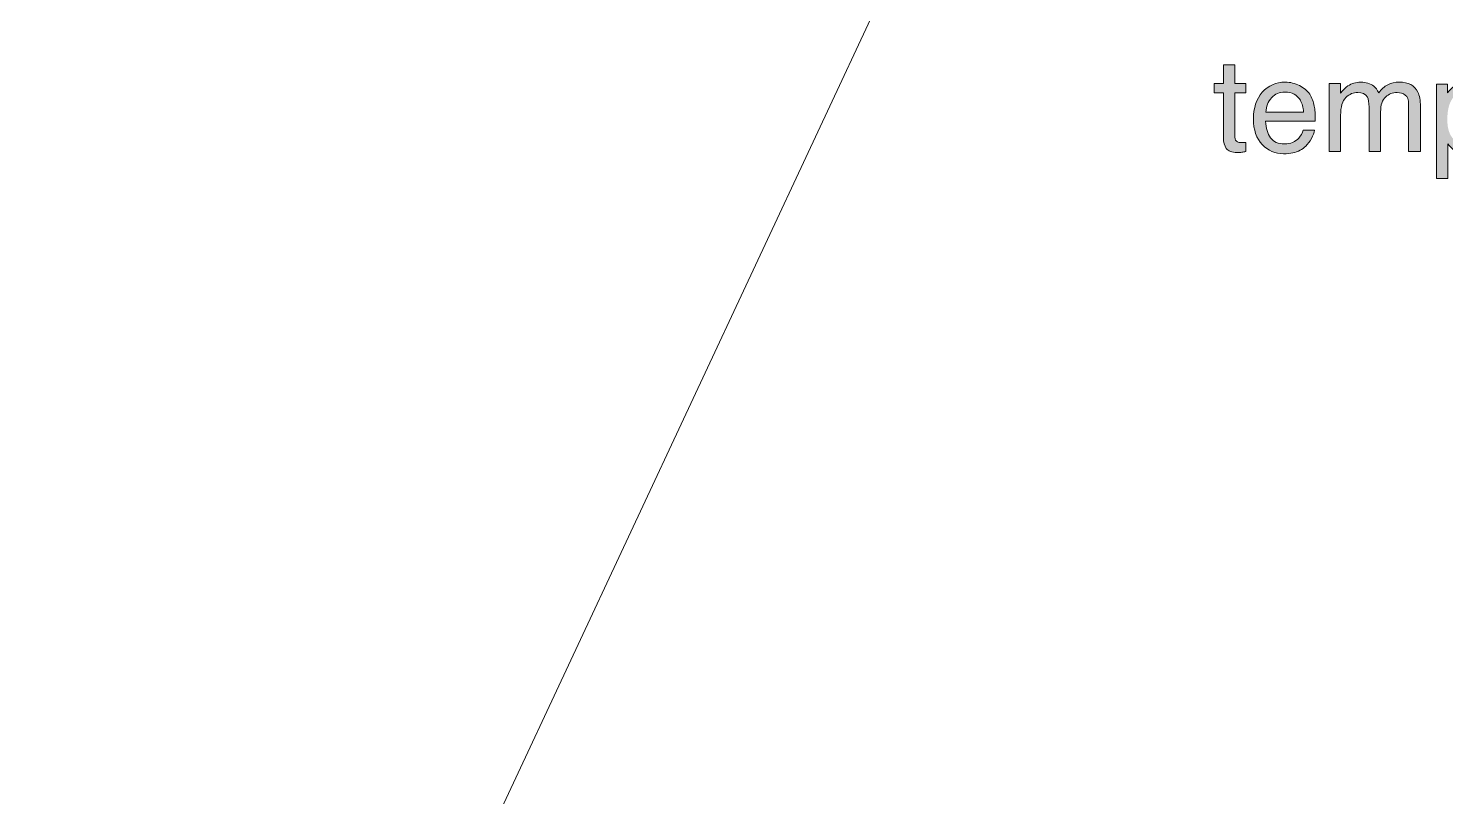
# Model space of a CAD drawing. Header units: millimetres. Extents: x 5.6 to 101.1, y 33.8 to 120.6.
# Drawn here: x 62.55 to 81.84, y 67.41 to 77.87 of the extents above; entities that cross this region are included whole.
import ezdxf

# ---------------------------------------------------------------- set-up
doc = ezdxf.new("R2010")
doc.units = ezdxf.units.MM
doc.layers.add('Hextension Extended', color=7, linetype='Continuous')
doc.layers.add('Text and Guidance', color=7, linetype='Continuous')

msp = doc.modelspace()

# ---------------------------------------------------------------- hatches: boundary and pattern name
at = {"layer": 'Text and Guidance', "true_color": 0x5994dc, "transparency": 33554687}
h = msp.add_hatch(color=153, dxfattribs=at)
edge = h.paths.add_edge_path(flags=0)
edge.add_spline(control_points=[(78.816, 77.373), (78.816, 77.373), (78.973, 77.373), (78.973, 77.373), (78.973, 77.373), (78.973, 77.116), (78.973, 77.116), (78.973, 77.116), (79.12, 77.116), (79.12, 77.116), (79.12, 77.116), (79.12, 76.989), (79.12, 76.989), (79.12, 76.989), (78.973, 76.989), (78.973, 76.989), (78.973, 76.989), (78.973, 76.387), (78.973, 76.387), (78.973, 76.355), (78.984, 76.333), (79.006, 76.323), (79.018, 76.316), (79.038, 76.313), (79.066, 76.313), (79.066, 76.313), (79.09, 76.314), (79.09, 76.314), (79.09, 76.314), (79.12, 76.316), (79.12, 76.316), (79.12, 76.316), (79.12, 76.193), (79.12, 76.193), (79.103, 76.188), (79.084, 76.184), (79.065, 76.182), (79.046, 76.18), (79.025, 76.179), (79.002, 76.179), (78.93, 76.179), (78.881, 76.197), (78.855, 76.234), (78.829, 76.271), (78.816, 76.319), (78.816, 76.379), (78.816, 76.379), (78.816, 76.989), (78.816, 76.989), (78.816, 76.989), (78.691, 76.989), (78.691, 76.989), (78.691, 76.989), (78.691, 77.116), (78.691, 77.116), (78.691, 77.116), (78.816, 77.116), (78.816, 77.116), (78.816, 77.116), (78.816, 77.373), (78.816, 77.373)], knot_values=[0, 0, 0, 0, 1, 1, 1, 2, 2, 2, 3, 3, 3, 4, 4, 4, 5, 5, 5, 6, 6, 6, 7, 7, 7, 8, 8, 8, 9, 9, 9, 10, 10, 10, 11, 11, 11, 12, 12, 12, 13, 13, 13, 14, 14, 14, 15, 15, 15, 16, 16, 16, 17, 17, 17, 18, 18, 18, 19, 19, 19, 20, 20, 20, 20], degree=3, periodic=1)
h = msp.add_hatch(color=153, dxfattribs=at)
edge = h.paths.add_edge_path(flags=0)
edge.add_spline(control_points=[(79.66, 77.136), (79.725, 77.136), (79.788, 77.121), (79.85, 77.09), (79.911, 77.06), (79.958, 77.02), (79.99, 76.971), (80.021, 76.925), (80.042, 76.87), (80.052, 76.808), (80.061, 76.766), (80.066, 76.698), (80.066, 76.605), (80.066, 76.605), (79.39, 76.605), (79.39, 76.605), (79.393, 76.511), (79.415, 76.436), (79.456, 76.38), (79.498, 76.323), (79.562, 76.295), (79.648, 76.295), (79.729, 76.295), (79.794, 76.322), (79.842, 76.375), (79.87, 76.406), (79.889, 76.442), (79.901, 76.483), (79.901, 76.483), (80.053, 76.483), (80.053, 76.483), (80.049, 76.449), (80.036, 76.411), (80.013, 76.369), (79.99, 76.328), (79.965, 76.294), (79.937, 76.267), (79.89, 76.221), (79.831, 76.19), (79.762, 76.174), (79.725, 76.165), (79.682, 76.161), (79.635, 76.161), (79.521, 76.161), (79.423, 76.202), (79.343, 76.286), (79.264, 76.369), (79.224, 76.486), (79.224, 76.637), (79.224, 76.785), (79.264, 76.905), (79.344, 76.998), (79.425, 77.09), (79.53, 77.136), (79.66, 77.136)], knot_values=[0, 0, 0, 0, 1, 1, 1, 2, 2, 2, 3, 3, 3, 4, 4, 4, 5, 5, 5, 6, 6, 6, 7, 7, 7, 8, 8, 8, 9, 9, 9, 10, 10, 10, 11, 11, 11, 12, 12, 12, 13, 13, 13, 14, 14, 14, 15, 15, 15, 16, 16, 16, 17, 17, 17, 18, 18, 18, 18], degree=3, periodic=1)
edge = h.paths.add_edge_path(flags=0)
edge.add_spline(control_points=[(79.907, 76.728), (79.9, 76.795), (79.886, 76.849), (79.863, 76.889), (79.82, 76.964), (79.749, 77.001), (79.65, 77.001), (79.579, 77.001), (79.519, 76.976), (79.471, 76.924), (79.423, 76.873), (79.397, 76.807), (79.394, 76.728), (79.394, 76.728), (79.907, 76.728), (79.907, 76.728)], knot_values=[0, 0, 0, 0, 1, 1, 1, 2, 2, 2, 3, 3, 3, 4, 4, 4, 5, 5, 5, 5], degree=3, periodic=1)
h = msp.add_hatch(color=153, dxfattribs=at)
edge = h.paths.add_edge_path(flags=0)
edge.add_spline(control_points=[(80.256, 77.116), (80.256, 77.116), (80.41, 77.116), (80.41, 77.116), (80.41, 77.116), (80.41, 76.985), (80.41, 76.985), (80.446, 77.03), (80.48, 77.063), (80.51, 77.084), (80.561, 77.119), (80.619, 77.136), (80.684, 77.136), (80.757, 77.136), (80.816, 77.118), (80.861, 77.082), (80.886, 77.062), (80.909, 77.031), (80.93, 76.991), (80.964, 77.04), (81.005, 77.077), (81.051, 77.101), (81.098, 77.125), (81.15, 77.136), (81.208, 77.136), (81.332, 77.136), (81.417, 77.092), (81.461, 77.002), (81.485, 76.954), (81.497, 76.889), (81.497, 76.807), (81.497, 76.807), (81.497, 76.193), (81.497, 76.193), (81.497, 76.193), (81.336, 76.193), (81.336, 76.193), (81.336, 76.193), (81.336, 76.834), (81.336, 76.834), (81.336, 76.896), (81.321, 76.938), (81.29, 76.961), (81.26, 76.984), (81.222, 76.995), (81.178, 76.995), (81.117, 76.995), (81.065, 76.975), (81.021, 76.934), (80.977, 76.893), (80.955, 76.825), (80.955, 76.73), (80.955, 76.73), (80.955, 76.193), (80.955, 76.193), (80.955, 76.193), (80.797, 76.193), (80.797, 76.193), (80.797, 76.193), (80.797, 76.795), (80.797, 76.795), (80.797, 76.858), (80.79, 76.904), (80.775, 76.932), (80.751, 76.975), (80.707, 76.997), (80.643, 76.997), (80.585, 76.997), (80.531, 76.974), (80.483, 76.929), (80.435, 76.884), (80.411, 76.801), (80.411, 76.683), (80.411, 76.683), (80.411, 76.193), (80.411, 76.193), (80.411, 76.193), (80.256, 76.193), (80.256, 76.193), (80.256, 76.193), (80.256, 77.116), (80.256, 77.116)], knot_values=[0, 0, 0, 0, 1, 1, 1, 2, 2, 2, 3, 3, 3, 4, 4, 4, 5, 5, 5, 6, 6, 6, 7, 7, 7, 8, 8, 8, 9, 9, 9, 10, 10, 10, 11, 11, 11, 12, 12, 12, 13, 13, 13, 14, 14, 14, 15, 15, 15, 16, 16, 16, 17, 17, 17, 18, 18, 18, 19, 19, 19, 20, 20, 20, 21, 21, 21, 22, 22, 22, 23, 23, 23, 24, 24, 24, 25, 25, 25, 26, 26, 26, 27, 27, 27, 27], degree=3, periodic=1)
h = msp.add_hatch(color=153, dxfattribs=at)
edge = h.paths.add_edge_path(flags=0)
edge.add_spline(control_points=[(81.714, 77.111), (81.714, 77.111), (81.864, 77.111), (81.864, 77.111), (81.864, 77.111), (81.864, 76.989), (81.864, 76.989), (81.895, 77.031), (81.929, 77.064), (81.966, 77.087), (82.018, 77.121), (82.08, 77.138), (82.15, 77.138), (82.255, 77.138), (82.344, 77.098), (82.416, 77.018), (82.489, 76.938), (82.526, 76.824), (82.526, 76.675), (82.526, 76.474), (82.473, 76.33), (82.368, 76.244), (82.302, 76.19), (82.224, 76.162), (82.136, 76.162), (82.066, 76.162), (82.008, 76.178), (81.961, 76.208), (81.933, 76.225), (81.903, 76.255), (81.869, 76.297), (81.869, 76.297), (81.869, 75.826), (81.869, 75.826), (81.869, 75.826), (81.714, 75.826), (81.714, 75.826), (81.714, 75.826), (81.714, 77.111), (81.714, 77.111)], knot_values=[0, 0, 0, 0, 1, 1, 1, 2, 2, 2, 3, 3, 3, 4, 4, 4, 5, 5, 5, 6, 6, 6, 7, 7, 7, 8, 8, 8, 9, 9, 9, 10, 10, 10, 11, 11, 11, 12, 12, 12, 13, 13, 13, 13], degree=3, periodic=1)
edge = h.paths.add_edge_path(flags=0)
edge.add_spline(control_points=[(82.115, 76.298), (82.187, 76.298), (82.248, 76.328), (82.295, 76.388), (82.343, 76.449), (82.367, 76.54), (82.367, 76.66), (82.367, 76.734), (82.357, 76.797), (82.336, 76.85), (82.295, 76.951), (82.222, 77.002), (82.115, 77.002), (82.008, 77.002), (81.934, 76.948), (81.895, 76.841), (81.873, 76.784), (81.863, 76.711), (81.863, 76.622), (81.863, 76.551), (81.873, 76.491), (81.895, 76.441), (81.935, 76.345), (82.008, 76.298), (82.115, 76.298)], knot_values=[0, 0, 0, 0, 1, 1, 1, 2, 2, 2, 3, 3, 3, 4, 4, 4, 5, 5, 5, 6, 6, 6, 7, 7, 7, 8, 8, 8, 8], degree=3, periodic=1)

# ---------------------------------------------------------------- linework, layer by layer
at = {"layer": 'Hextension Extended', "color": 153, "linetype": 'Continuous', "lineweight": 5, "true_color": 0x5994dc}
msp.add_open_spline([(5.605, 120.575), (5.605, 120.575), (5.605, 92.775), (5.605, 92.775), (5.605, 92.775), (25.044, 51.05), (25.044, 51.05), (25.044, 51.05), (33.704, 36.05), (33.704, 36.05), (33.882, 35.74), (34.213, 35.55), (34.57, 35.55), (34.57, 35.55), (36.98, 35.55), (36.98, 35.55), (37.118, 35.55), (37.23, 35.662), (37.23, 35.8), (37.23, 35.8), (37.23, 40.05), (37.23, 40.05), (37.23, 40.436), (37.543, 40.75), (37.93, 40.75), (38.317, 40.75), (38.63, 40.436), (38.63, 40.05), (38.63, 40.05), (38.63, 34), (38.63, 34), (38.63, 33.889), (38.72, 33.8), (38.83, 33.8), (38.83, 33.8), (47.63, 33.8), (47.63, 33.8), (47.741, 33.8), (47.83, 33.889), (47.83, 34), (47.83, 34), (47.83, 40.05), (47.83, 40.05), (47.83, 40.436), (48.143, 40.75), (48.53, 40.75), (48.917, 40.75), (49.23, 40.436), (49.23, 40.05), (49.23, 40.05), (49.23, 35.8), (49.23, 35.8), (49.23, 35.662), (49.342, 35.55), (49.48, 35.55), (49.48, 35.55), (51.89, 35.55), (51.89, 35.55), (52.248, 35.55), (52.578, 35.74), (52.756, 36.05), (52.756, 36.05), (61.417, 51.05), (61.417, 51.05), (61.417, 51.05), (80.93, 92.8), (80.93, 92.8), (80.93, 92.8), (80.93, 120.6), (80.93, 120.6), (80.93, 120.6), (5.605, 120.575), (5.605, 120.575)], degree=3, knots=[0, 0, 0, 0, 1, 1, 1, 2, 2, 2, 3, 3, 3, 4, 4, 4, 5, 5, 5, 6, 6, 6, 7, 7, 7, 8, 8, 8, 9, 9, 9, 10, 10, 10, 11, 11, 11, 12, 12, 12, 13, 13, 13, 14, 14, 14, 15, 15, 15, 16, 16, 16, 17, 17, 17, 18, 18, 18, 19, 19, 19, 20, 20, 20, 21, 21, 21, 22, 22, 22, 23, 23, 23, 24, 24, 24, 24], dxfattribs=at)
at = {"layer": 'Text and Guidance', "color": 153, "linetype": 'Continuous', "lineweight": 0, "true_color": 0x5994dc}
for points, knots in [([(78.816, 77.373), (78.816, 77.373), (78.973, 77.373), (78.973, 77.373), (78.973, 77.373), (78.973, 77.116), (78.973, 77.116), (78.973, 77.116), (79.12, 77.116), (79.12, 77.116), (79.12, 77.116), (79.12, 76.989), (79.12, 76.989), (79.12, 76.989), (78.973, 76.989), (78.973, 76.989), (78.973, 76.989), (78.973, 76.387), (78.973, 76.387), (78.973, 76.355), (78.984, 76.333), (79.006, 76.323), (79.018, 76.316), (79.038, 76.313), (79.066, 76.313), (79.066, 76.313), (79.09, 76.314), (79.09, 76.314), (79.09, 76.314), (79.12, 76.316), (79.12, 76.316), (79.12, 76.316), (79.12, 76.193), (79.12, 76.193), (79.103, 76.188), (79.084, 76.184), (79.065, 76.182), (79.046, 76.18), (79.025, 76.179), (79.002, 76.179), (78.93, 76.179), (78.881, 76.197), (78.855, 76.234), (78.829, 76.271), (78.816, 76.319), (78.816, 76.379), (78.816, 76.379), (78.816, 76.989), (78.816, 76.989), (78.816, 76.989), (78.691, 76.989), (78.691, 76.989), (78.691, 76.989), (78.691, 77.116), (78.691, 77.116), (78.691, 77.116), (78.816, 77.116), (78.816, 77.116), (78.816, 77.116), (78.816, 77.373), (78.816, 77.373)], [0, 0, 0, 0, 1, 1, 1, 2, 2, 2, 3, 3, 3, 4, 4, 4, 5, 5, 5, 6, 6, 6, 7, 7, 7, 8, 8, 8, 9, 9, 9, 10, 10, 10, 11, 11, 11, 12, 12, 12, 13, 13, 13, 14, 14, 14, 15, 15, 15, 16, 16, 16, 17, 17, 17, 18, 18, 18, 19, 19, 19, 20, 20, 20, 20]), ([(79.66, 77.136), (79.725, 77.136), (79.788, 77.121), (79.85, 77.09), (79.911, 77.06), (79.958, 77.02), (79.99, 76.971), (80.021, 76.925), (80.042, 76.87), (80.052, 76.808), (80.061, 76.766), (80.066, 76.698), (80.066, 76.605), (80.066, 76.605), (79.39, 76.605), (79.39, 76.605), (79.393, 76.511), (79.415, 76.436), (79.456, 76.38), (79.498, 76.323), (79.562, 76.295), (79.648, 76.295), (79.729, 76.295), (79.794, 76.322), (79.842, 76.375), (79.87, 76.406), (79.889, 76.442), (79.901, 76.483), (79.901, 76.483), (80.053, 76.483), (80.053, 76.483), (80.049, 76.449), (80.036, 76.411), (80.013, 76.369), (79.99, 76.328), (79.965, 76.294), (79.937, 76.267), (79.89, 76.221), (79.831, 76.19), (79.762, 76.174), (79.725, 76.165), (79.682, 76.161), (79.635, 76.161), (79.521, 76.161), (79.423, 76.202), (79.343, 76.286), (79.264, 76.369), (79.224, 76.486), (79.224, 76.637), (79.224, 76.785), (79.264, 76.905), (79.344, 76.998), (79.425, 77.09), (79.53, 77.136), (79.66, 77.136)], [0, 0, 0, 0, 1, 1, 1, 2, 2, 2, 3, 3, 3, 4, 4, 4, 5, 5, 5, 6, 6, 6, 7, 7, 7, 8, 8, 8, 9, 9, 9, 10, 10, 10, 11, 11, 11, 12, 12, 12, 13, 13, 13, 14, 14, 14, 15, 15, 15, 16, 16, 16, 17, 17, 17, 18, 18, 18, 18]), ([(79.907, 76.728), (79.9, 76.795), (79.886, 76.849), (79.863, 76.889), (79.82, 76.964), (79.749, 77.001), (79.65, 77.001), (79.579, 77.001), (79.519, 76.976), (79.471, 76.924), (79.423, 76.873), (79.397, 76.807), (79.394, 76.728), (79.394, 76.728), (79.907, 76.728), (79.907, 76.728)], [0, 0, 0, 0, 1, 1, 1, 2, 2, 2, 3, 3, 3, 4, 4, 4, 5, 5, 5, 5]), ([(80.256, 77.116), (80.256, 77.116), (80.41, 77.116), (80.41, 77.116), (80.41, 77.116), (80.41, 76.985), (80.41, 76.985), (80.446, 77.03), (80.48, 77.063), (80.51, 77.084), (80.561, 77.119), (80.619, 77.136), (80.684, 77.136), (80.757, 77.136), (80.816, 77.118), (80.861, 77.082), (80.886, 77.062), (80.909, 77.031), (80.93, 76.991), (80.964, 77.04), (81.005, 77.077), (81.051, 77.101), (81.098, 77.125), (81.15, 77.136), (81.208, 77.136), (81.332, 77.136), (81.417, 77.092), (81.461, 77.002), (81.485, 76.954), (81.497, 76.889), (81.497, 76.807), (81.497, 76.807), (81.497, 76.193), (81.497, 76.193), (81.497, 76.193), (81.336, 76.193), (81.336, 76.193), (81.336, 76.193), (81.336, 76.834), (81.336, 76.834), (81.336, 76.896), (81.321, 76.938), (81.29, 76.961), (81.26, 76.984), (81.222, 76.995), (81.178, 76.995), (81.117, 76.995), (81.065, 76.975), (81.021, 76.934), (80.977, 76.893), (80.955, 76.825), (80.955, 76.73), (80.955, 76.73), (80.955, 76.193), (80.955, 76.193), (80.955, 76.193), (80.797, 76.193), (80.797, 76.193), (80.797, 76.193), (80.797, 76.795), (80.797, 76.795), (80.797, 76.858), (80.79, 76.904), (80.775, 76.932), (80.751, 76.975), (80.707, 76.997), (80.643, 76.997), (80.585, 76.997), (80.531, 76.974), (80.483, 76.929), (80.435, 76.884), (80.411, 76.801), (80.411, 76.683), (80.411, 76.683), (80.411, 76.193), (80.411, 76.193), (80.411, 76.193), (80.256, 76.193), (80.256, 76.193), (80.256, 76.193), (80.256, 77.116), (80.256, 77.116)], [0, 0, 0, 0, 1, 1, 1, 2, 2, 2, 3, 3, 3, 4, 4, 4, 5, 5, 5, 6, 6, 6, 7, 7, 7, 8, 8, 8, 9, 9, 9, 10, 10, 10, 11, 11, 11, 12, 12, 12, 13, 13, 13, 14, 14, 14, 15, 15, 15, 16, 16, 16, 17, 17, 17, 18, 18, 18, 19, 19, 19, 20, 20, 20, 21, 21, 21, 22, 22, 22, 23, 23, 23, 24, 24, 24, 25, 25, 25, 26, 26, 26, 27, 27, 27, 27]), ([(81.714, 77.111), (81.714, 77.111), (81.864, 77.111), (81.864, 77.111), (81.864, 77.111), (81.864, 76.989), (81.864, 76.989), (81.895, 77.031), (81.929, 77.064), (81.966, 77.087), (82.018, 77.121), (82.08, 77.138), (82.15, 77.138), (82.255, 77.138), (82.344, 77.098), (82.416, 77.018), (82.489, 76.938), (82.526, 76.824), (82.526, 76.675), (82.526, 76.474), (82.473, 76.33), (82.368, 76.244), (82.302, 76.19), (82.224, 76.162), (82.136, 76.162), (82.066, 76.162), (82.008, 76.178), (81.961, 76.208), (81.933, 76.225), (81.903, 76.255), (81.869, 76.297), (81.869, 76.297), (81.869, 75.826), (81.869, 75.826), (81.869, 75.826), (81.714, 75.826), (81.714, 75.826), (81.714, 75.826), (81.714, 77.111), (81.714, 77.111)], [0, 0, 0, 0, 1, 1, 1, 2, 2, 2, 3, 3, 3, 4, 4, 4, 5, 5, 5, 6, 6, 6, 7, 7, 7, 8, 8, 8, 9, 9, 9, 10, 10, 10, 11, 11, 11, 12, 12, 12, 13, 13, 13, 13])]:
    msp.add_open_spline(points, degree=3, knots=knots, dxfattribs=at)

doc.saveas('drawing.dxf')
